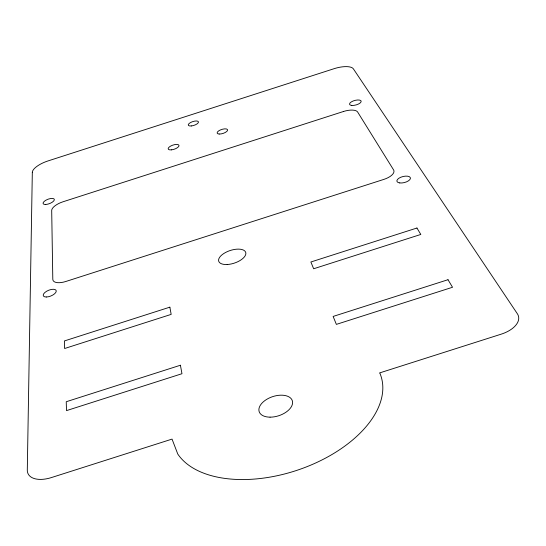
<?xml version="1.0" encoding="UTF-8"?>
<svg xmlns="http://www.w3.org/2000/svg" width="546" height="546" viewBox="0 0 546 546"><rect width="100%" height="100%" fill="white"/><g stroke="black" fill="none" stroke-linecap="round" stroke-linejoin="round"><path stroke-width="0.82" d="M32.316 172.461L27.3 469.799A25.71 13.937 -25.4 0 0 51.843 477.429L172.038 439.107L177.771 454.033A109.384 62.961 -18.4 0 0 307.425 466.496A109.384 62.961 -18.4 0 0 379.948 373.389L379.613 372.925L500.709 334.323A25.805 14.094 -11.2 0 0 517.205 313.52L353.439 68.946A16.728 6.115 -15.6 0 0 333.94 68.741L48.246 160.858A16.66 6.081 -20.6 0 0 32.316 172.461M343.516 111.48L63.022 201.774A12.183 4.798 -20.9 0 0 51.693 210.456L52.805 279.313A13.589 5.931 -21.7 0 0 65.841 281.477L383.858 179.395A13.643 5.972 -14.6 0 0 393.584 169.902L357.616 111.991A12.224 4.825 -15.4 0 0 343.516 111.48M169.861 307.159L64.387 340.95L64.619 348.512L171.171 314.387L169.861 307.159M416.946 228.016L310.879 261.991L313.65 268.762L420.809 234.446L416.946 228.016M180.419 365.24L66.237 401.74L66.51 410.612L181.961 373.717L180.419 365.24M448 279.716L333.128 316.434L336.37 324.379L452.538 287.264L448 279.716M227.191 264.51A14.203 6.634 -18.2 0 0 245.727 252.423A14.203 6.634 -18.2 0 0 223.751 253.542A14.203 6.634 -18.2 0 0 227.191 264.51M270.045 417.158A17.452 10.019 -18.4 0 0 292.335 400.757A17.452 10.019 -18.4 0 0 264.844 400.6A17.452 10.019 -18.4 0 0 270.045 417.158M191.325 125.955A5.344 1.986 -18.1 0 0 198.451 121.84A5.344 1.986 -18.1 0 0 190.329 122.659A5.344 1.986 -18.1 0 0 191.325 125.955M171.355 149.87A5.685 2.177 -18.6 0 0 178.999 145.407A5.685 2.177 -18.6 0 0 170.427 146.198A5.685 2.177 -18.6 0 0 171.355 149.87M219.185 134.036A5.474 2.095 -17.7 0 0 227.593 130.323A5.474 2.095 -17.7 0 0 220.359 129.968A5.474 2.095 -17.7 0 0 219.185 134.036M46.273 297.004A6.934 3.071 -22.2 0 0 56.258 291.175A6.934 3.071 -22.2 0 0 46.69 291.216A6.934 3.071 -22.2 0 0 46.273 297.004M399.747 182.93A6.968 3.099 -14.1 0 0 410.421 178.481A6.968 3.099 -14.1 0 0 400.778 177.252A6.968 3.099 -14.1 0 0 399.747 182.93M351.76 105.433A6.02 2.334 -15.2 0 0 361.138 101.727A6.02 2.334 -15.2 0 0 353.173 100.983A6.02 2.334 -15.2 0 0 351.76 105.433M45.693 204.484A5.992 2.314 -21 0 0 54.361 199.734A5.992 2.314 -21 0 0 46.069 200.116A5.992 2.314 -21 0 0 45.693 204.484"/></g></svg>
